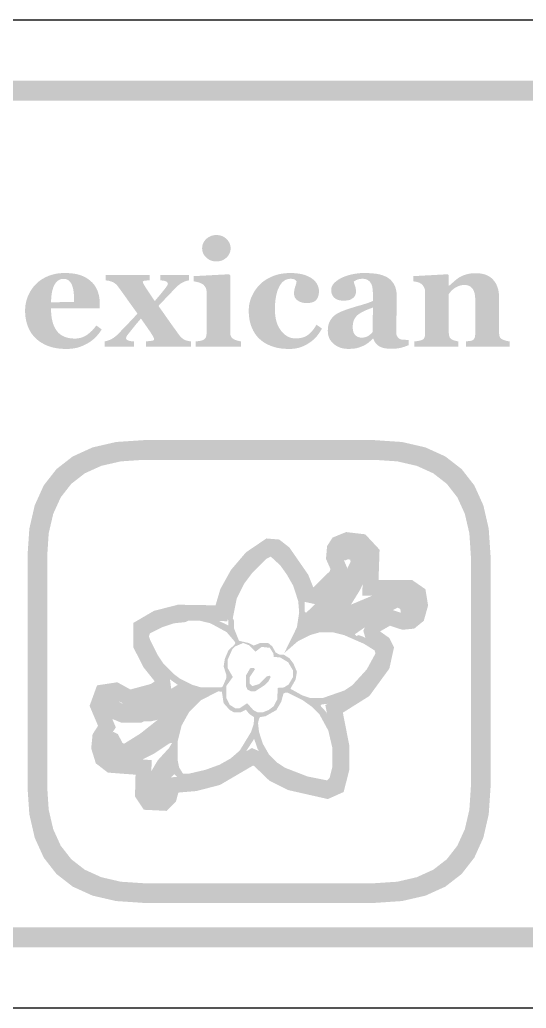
# Model space of a CAD drawing. Header units: millimetres. Extents: x 6 to 294, y 109 to 451.
# Drawn here: x 158.74 to 169.02, y 268.86 to 288.94 of the extents above; entities that cross this region are included whole.
import ezdxf

# ---------------------------------------------------------------- set-up
doc = ezdxf.new("R2010")
doc.units = ezdxf.units.MM
doc.layers.add('CUT', color=1, linetype='Continuous')
doc.layers.add('RASTER', color=7, linetype='Continuous')

msp = doc.modelspace()

# ---------------------------------------------------------------- hatches: boundary and pattern name
at = {"layer": 'RASTER'}
h = msp.add_hatch(color=7, dxfattribs=at)
h.paths.add_polyline_path([(143.2, 285.501), (143.234, 286.016), (143.337, 286.463), (143.509, 286.841), (143.75, 287.151), (144.059, 287.391), (144.438, 287.563), (144.884, 287.666), (145.4, 287.701), (202.6, 287.701), (203.116, 287.666), (203.563, 287.563), (203.941, 287.391), (204.25, 287.151), (204.491, 286.841), (204.663, 286.463), (204.766, 286.016), (204.8, 285.501), (204.8, 272.301), (204.766, 271.785), (204.663, 271.338), (204.491, 270.96), (204.25, 270.651), (203.941, 270.41), (203.563, 270.238), (203.116, 270.135), (202.6, 270.101), (145.4, 270.101), (144.884, 270.135), (144.438, 270.238), (144.059, 270.41), (143.75, 270.651), (143.509, 270.96), (143.337, 271.338), (143.234, 271.785), (143.2, 272.301)])
h.paths.add_polyline_path([(143.6, 285.501), (143.6, 272.301), (143.628, 271.879), (143.712, 271.513), (143.853, 271.204), (144.05, 270.951), (144.303, 270.754), (144.613, 270.613), (144.978, 270.529), (145.4, 270.501), (202.6, 270.501), (203.022, 270.529), (203.388, 270.613), (203.697, 270.754), (203.95, 270.951), (204.147, 271.204), (204.288, 271.513), (204.372, 271.879), (204.4, 272.301), (204.4, 285.501), (204.372, 285.923), (204.288, 286.288), (204.147, 286.598), (203.95, 286.851), (203.697, 287.048), (203.388, 287.188), (203.022, 287.273), (202.6, 287.301), (145.4, 287.301), (144.978, 287.273), (144.613, 287.188), (144.303, 287.048), (144.05, 286.851), (143.853, 286.598), (143.712, 286.288), (143.628, 285.923), (143.6, 285.501)], flags=0)
h = msp.add_hatch(color=7, dxfattribs=at)
h.paths.add_polyline_path([(163.237, 282.301), (162.311, 282.301), (162.311, 282.408), (162.321, 282.408), (162.33, 282.409), (162.34, 282.41), (162.349, 282.411), (162.358, 282.412), (162.368, 282.413), (162.377, 282.414), (162.386, 282.415), (162.395, 282.416), (162.404, 282.418), (162.412, 282.419), (162.42, 282.421), (162.428, 282.423), (162.435, 282.425), (162.442, 282.427), (162.449, 282.43), (162.46, 282.434), (162.471, 282.439), (162.48, 282.445), (162.489, 282.451), (162.497, 282.458), (162.504, 282.465), (162.51, 282.472), (162.515, 282.48), (162.519, 282.489), (162.523, 282.498), (162.526, 282.508), (162.529, 282.519), (162.531, 282.53), (162.533, 282.542), (162.534, 282.554), (162.534, 282.567), (162.534, 283.42), (162.534, 283.433), (162.532, 283.445), (162.531, 283.457), (162.528, 283.468), (162.525, 283.479), (162.521, 283.49), (162.516, 283.5), (162.51, 283.51), (162.504, 283.519), (162.498, 283.528), (162.491, 283.537), (162.484, 283.545), (162.477, 283.553), (162.469, 283.56), (162.461, 283.566), (162.452, 283.572), (162.445, 283.577), (162.437, 283.581), (162.428, 283.585), (162.419, 283.589), (162.408, 283.594), (162.397, 283.598), (162.385, 283.602), (162.372, 283.606), (162.359, 283.61), (162.346, 283.613), (162.333, 283.616), (162.321, 283.619), (162.309, 283.622), (162.297, 283.624), (162.286, 283.625), (162.275, 283.626), (162.275, 283.733), (162.992, 283.771), (163.014, 283.75), (163.014, 282.586), (163.015, 282.574), (163.016, 282.562), (163.017, 282.55), (163.02, 282.539), (163.023, 282.528), (163.027, 282.518), (163.031, 282.508), (163.036, 282.499), (163.042, 282.491), (163.049, 282.482), (163.056, 282.475), (163.063, 282.468), (163.071, 282.462), (163.08, 282.456), (163.089, 282.45), (163.099, 282.446), (163.107, 282.443), (163.114, 282.439), (163.122, 282.436), (163.13, 282.433), (163.138, 282.43), (163.147, 282.428), (163.155, 282.425), (163.164, 282.422), (163.173, 282.42), (163.182, 282.418), (163.191, 282.416), (163.2, 282.414), (163.209, 282.412), (163.218, 282.41), (163.228, 282.409), (163.237, 282.408)])
h.paths.add_polyline_path([(163.023, 284.299), (163.022, 284.272), (163.018, 284.245), (163.011, 284.22), (163.002, 284.196), (162.99, 284.173), (162.975, 284.15), (162.958, 284.129), (162.938, 284.109), (162.916, 284.091), (162.893, 284.075), (162.869, 284.061), (162.844, 284.05), (162.818, 284.042), (162.791, 284.036), (162.763, 284.032), (162.735, 284.031), (162.705, 284.032), (162.677, 284.036), (162.65, 284.042), (162.624, 284.05), (162.599, 284.061), (162.575, 284.075), (162.552, 284.091), (162.53, 284.109), (162.51, 284.129), (162.493, 284.15), (162.478, 284.173), (162.466, 284.196), (162.457, 284.22), (162.45, 284.245), (162.446, 284.272), (162.445, 284.299), (162.446, 284.326), (162.45, 284.352), (162.457, 284.378), (162.466, 284.402), (162.478, 284.425), (162.493, 284.448), (162.51, 284.469), (162.53, 284.489), (162.552, 284.508), (162.575, 284.524), (162.599, 284.537), (162.624, 284.549), (162.65, 284.557), (162.677, 284.563), (162.705, 284.567), (162.735, 284.568), (162.764, 284.567), (162.792, 284.563), (162.819, 284.557), (162.845, 284.549), (162.87, 284.537), (162.894, 284.524), (162.916, 284.508), (162.938, 284.489), (162.958, 284.469), (162.975, 284.448), (162.99, 284.425), (163.002, 284.402), (163.011, 284.378), (163.018, 284.352), (163.022, 284.326), (163.023, 284.299)])
h = msp.add_hatch(color=7, dxfattribs=at)
h.paths.add_polyline_path([(160.407, 282.651), (160.394, 282.63), (160.38, 282.61), (160.366, 282.59), (160.35, 282.57), (160.335, 282.55), (160.318, 282.531), (160.301, 282.512), (160.283, 282.493), (160.265, 282.475), (160.246, 282.458), (160.226, 282.441), (160.206, 282.425), (160.185, 282.409), (160.163, 282.394), (160.141, 282.38), (160.118, 282.367), (160.094, 282.353), (160.069, 282.341), (160.044, 282.329), (160.02, 282.318), (159.995, 282.308), (159.97, 282.298), (159.945, 282.29), (159.92, 282.282), (159.894, 282.276), (159.868, 282.27), (159.84, 282.265), (159.812, 282.261), (159.783, 282.258), (159.753, 282.256), (159.721, 282.254), (159.689, 282.254), (159.636, 282.255), (159.585, 282.258), (159.535, 282.263), (159.487, 282.269), (159.441, 282.278), (159.397, 282.289), (159.355, 282.301), (159.315, 282.315), (159.276, 282.331), (159.24, 282.349), (159.205, 282.368), (159.171, 282.388), (159.14, 282.409), (159.11, 282.432), (159.081, 282.456), (159.055, 282.481), (159.03, 282.508), (159.007, 282.535), (158.985, 282.564), (158.965, 282.594), (158.947, 282.626), (158.93, 282.658), (158.915, 282.692), (158.902, 282.726), (158.89, 282.762), (158.88, 282.799), (158.871, 282.836), (158.864, 282.874), (158.858, 282.912), (158.854, 282.952), (158.852, 282.992), (158.851, 283.033), (158.852, 283.07), (158.855, 283.107), (158.859, 283.144), (158.865, 283.18), (158.873, 283.215), (158.882, 283.25), (158.893, 283.285), (158.906, 283.32), (158.921, 283.353), (158.937, 283.386), (158.954, 283.418), (158.973, 283.449), (158.993, 283.479), (159.015, 283.508), (159.038, 283.536), (159.062, 283.563), (159.088, 283.589), (159.115, 283.613), (159.144, 283.636), (159.175, 283.658), (159.207, 283.678), (159.241, 283.697), (159.276, 283.715), (159.313, 283.732), (159.352, 283.747), (159.392, 283.76), (159.432, 283.771), (159.474, 283.78), (159.517, 283.787), (159.561, 283.792), (159.606, 283.795), (159.653, 283.796), (159.703, 283.796), (159.751, 283.793), (159.796, 283.789), (159.839, 283.784), (159.88, 283.777), (159.919, 283.768), (159.955, 283.758), (159.99, 283.747), (160.022, 283.734), (160.053, 283.719), (160.082, 283.704), (160.11, 283.687), (160.137, 283.669), (160.162, 283.65), (160.185, 283.63), (160.208, 283.609), (160.228, 283.588), (160.247, 283.565), (160.264, 283.542), (160.28, 283.518), (160.294, 283.493), (160.307, 283.467), (160.319, 283.44), (160.329, 283.412), (160.338, 283.383), (160.346, 283.354), (160.353, 283.325), (160.358, 283.296), (160.362, 283.266), (160.365, 283.235), (160.367, 283.205), (160.367, 283.174), (160.367, 283.079), (159.377, 283.079), (159.379, 283.006), (159.384, 282.937), (159.393, 282.874), (159.406, 282.814), (159.422, 282.759), (159.442, 282.709), (159.466, 282.663), (159.493, 282.622), (159.524, 282.585), (159.559, 282.553), (159.599, 282.526), (159.643, 282.504), (159.691, 282.487), (159.743, 282.475), (159.8, 282.467), (159.861, 282.465), (159.895, 282.466), (159.928, 282.47), (159.96, 282.475), (159.991, 282.484), (160.022, 282.494), (160.051, 282.507), (160.08, 282.523), (160.108, 282.54), (160.135, 282.56), (160.161, 282.581), (160.186, 282.603), (160.21, 282.626), (160.233, 282.65), (160.255, 282.676), (160.276, 282.703), (160.296, 282.731)])
h.paths.add_polyline_path([(159.847, 283.208), (159.847, 283.23), (159.847, 283.252), (159.846, 283.274), (159.845, 283.297), (159.844, 283.319), (159.842, 283.342), (159.841, 283.365), (159.839, 283.388), (159.836, 283.41), (159.833, 283.432), (159.83, 283.452), (159.827, 283.472), (159.822, 283.49), (159.818, 283.507), (159.813, 283.523), (159.808, 283.539), (159.801, 283.555), (159.794, 283.571), (159.787, 283.585), (159.778, 283.599), (159.77, 283.611), (159.76, 283.623), (159.75, 283.633), (159.74, 283.643), (159.729, 283.651), (159.717, 283.658), (159.704, 283.664), (159.691, 283.669), (159.677, 283.673), (159.662, 283.676), (159.647, 283.677), (159.631, 283.678), (159.603, 283.676), (159.577, 283.671), (159.552, 283.662), (159.529, 283.649), (159.507, 283.633), (159.487, 283.613), (159.468, 283.59), (159.45, 283.563), (159.435, 283.533), (159.421, 283.498), (159.409, 283.459), (159.398, 283.416), (159.39, 283.369), (159.384, 283.317), (159.38, 283.261), (159.377, 283.202)], flags=0)
for points in [[(162.218, 282.301), (161.302, 282.301), (161.302, 282.408), (161.32, 282.409), (161.336, 282.41), (161.353, 282.412), (161.368, 282.413), (161.383, 282.415), (161.396, 282.416), (161.41, 282.418), (161.422, 282.42), (161.433, 282.422), (161.443, 282.425), (161.452, 282.429), (161.458, 282.432), (161.464, 282.437), (161.467, 282.442), (161.47, 282.447), (161.47, 282.453), (161.47, 282.456), (161.47, 282.46), (161.469, 282.464), (161.467, 282.468), (161.466, 282.473), (161.463, 282.478), (161.461, 282.484), (161.458, 282.49), (161.455, 282.496), (161.451, 282.503), (161.448, 282.509), (161.444, 282.516), (161.44, 282.523), (161.436, 282.53), (161.431, 282.538), (161.427, 282.545), (161.419, 282.558), (161.41, 282.571), (161.4, 282.587), (161.389, 282.604), (161.376, 282.623), (161.362, 282.643), (161.347, 282.665), (161.331, 282.689), (161.314, 282.713), (161.297, 282.737), (161.281, 282.761), (161.264, 282.783), (161.249, 282.806), (161.233, 282.828), (161.218, 282.85), (161.202, 282.871), (161.182, 282.847), (161.162, 282.823), (161.143, 282.801), (161.124, 282.779), (161.107, 282.759), (161.091, 282.739), (161.075, 282.72), (161.06, 282.702), (161.046, 282.684), (161.031, 282.666), (161.017, 282.648), (161.002, 282.629), (160.987, 282.61), (160.971, 282.591), (160.956, 282.571), (160.94, 282.551), (160.935, 282.545), (160.93, 282.538), (160.926, 282.532), (160.922, 282.526), (160.918, 282.52), (160.915, 282.514), (160.912, 282.509), (160.909, 282.503), (160.907, 282.498), (160.906, 282.493), (160.904, 282.489), (160.903, 282.485), (160.902, 282.482), (160.901, 282.48), (160.901, 282.478), (160.901, 282.477), (160.901, 282.468), (160.904, 282.461), (160.907, 282.454), (160.913, 282.447), (160.919, 282.441), (160.927, 282.435), (160.937, 282.43), (160.948, 282.425), (160.96, 282.421), (160.973, 282.418), (160.987, 282.415), (161, 282.412), (161.015, 282.41), (161.03, 282.409), (161.046, 282.408), (161.062, 282.408), (161.062, 282.301), (160.467, 282.301), (160.467, 282.408), (160.496, 282.414), (160.523, 282.422), (160.549, 282.431), (160.574, 282.44), (160.597, 282.45), (160.618, 282.462), (160.638, 282.474), (160.657, 282.487), (160.674, 282.5), (160.689, 282.512), (160.704, 282.524), (160.716, 282.535), (160.728, 282.545), (160.737, 282.554), (160.746, 282.563), (160.753, 282.57), (160.779, 282.598), (160.804, 282.625), (160.828, 282.651), (160.851, 282.675), (160.873, 282.698), (160.895, 282.72), (160.915, 282.741), (160.934, 282.76), (160.953, 282.78), (160.974, 282.802), (160.996, 282.825), (161.02, 282.851), (161.046, 282.878), (161.073, 282.907), (161.102, 282.939), (161.132, 282.972), (161.111, 283.001), (161.088, 283.033), (161.065, 283.066), (161.04, 283.1), (161.014, 283.136), (160.987, 283.174), (160.959, 283.213), (160.93, 283.254), (160.901, 283.295), (160.873, 283.334), (160.847, 283.371), (160.821, 283.406), (160.797, 283.44), (160.774, 283.471), (160.753, 283.501), (160.732, 283.528), (160.722, 283.541), (160.711, 283.553), (160.7, 283.564), (160.688, 283.575), (160.676, 283.585), (160.663, 283.594), (160.65, 283.602), (160.635, 283.61), (160.621, 283.616), (160.605, 283.623), (160.588, 283.628), (160.57, 283.633), (160.551, 283.638), (160.531, 283.641), (160.51, 283.644), (160.488, 283.647), (160.488, 283.754), (161.383, 283.754), (161.383, 283.647), (161.371, 283.647), (161.358, 283.647), (161.347, 283.646), (161.335, 283.646), (161.323, 283.645), (161.311, 283.644), (161.299, 283.642), (161.287, 283.641), (161.276, 283.64), (161.267, 283.638), (161.259, 283.635), (161.252, 283.633), (161.247, 283.63), (161.243, 283.627), (161.241, 283.624), (161.24, 283.621), (161.241, 283.618), (161.241, 283.614), (161.242, 283.611), (161.242, 283.607), (161.243, 283.604), (161.245, 283.6), (161.246, 283.596), (161.248, 283.591), (161.25, 283.587), (161.252, 283.582), (161.254, 283.578), (161.256, 283.573), (161.259, 283.569), (161.261, 283.564), (161.264, 283.559), (161.267, 283.555), (161.274, 283.542), (161.283, 283.529), (161.292, 283.513), (161.303, 283.497), (161.314, 283.479), (161.327, 283.46), (161.34, 283.439), (161.355, 283.417), (161.37, 283.394), (161.385, 283.371), (161.401, 283.348), (161.417, 283.324), (161.433, 283.3), (161.45, 283.276), (161.467, 283.251), (161.484, 283.227), (161.5, 283.246), (161.515, 283.265), (161.53, 283.283), (161.544, 283.3), (161.558, 283.316), (161.571, 283.331), (161.583, 283.345), (161.594, 283.358), (161.606, 283.372), (161.618, 283.387), (161.631, 283.403), (161.645, 283.42), (161.66, 283.439), (161.676, 283.459), (161.692, 283.481), (161.709, 283.503), (161.716, 283.512), (161.721, 283.52), (161.726, 283.527), (161.731, 283.534), (161.734, 283.541), (161.738, 283.546), (161.74, 283.551), (161.742, 283.556), (161.744, 283.56), (161.745, 283.564), (161.746, 283.567), (161.747, 283.57), (161.748, 283.573), (161.748, 283.575), (161.749, 283.577), (161.749, 283.578), (161.748, 283.584), (161.747, 283.59), (161.744, 283.596), (161.741, 283.602), (161.736, 283.607), (161.731, 283.613), (161.725, 283.618), (161.717, 283.623), (161.708, 283.628), (161.698, 283.632), (161.685, 283.635), (161.671, 283.639), (161.654, 283.642), (161.636, 283.644), (161.616, 283.646), (161.594, 283.647), (161.594, 283.754), (162.177, 283.754), (162.177, 283.647), (162.159, 283.644), (162.141, 283.64), (162.123, 283.635), (162.106, 283.629), (162.089, 283.623), (162.071, 283.615), (162.054, 283.607), (162.037, 283.599), (162.02, 283.589), (162.003, 283.578), (161.986, 283.565), (161.969, 283.552), (161.951, 283.537), (161.933, 283.521), (161.915, 283.503), (161.897, 283.484), (161.869, 283.456), (161.843, 283.429), (161.82, 283.404), (161.798, 283.382), (161.778, 283.361), (161.76, 283.342), (161.744, 283.326), (161.73, 283.311), (161.716, 283.296), (161.7, 283.279), (161.682, 283.259), (161.661, 283.238), (161.639, 283.214), (161.614, 283.188), (161.587, 283.159), (161.558, 283.128), (161.576, 283.103), (161.596, 283.075), (161.617, 283.045), (161.641, 283.012), (161.666, 282.976), (161.693, 282.937), (161.722, 282.896), (161.753, 282.852), (161.784, 282.807), (161.815, 282.764), (161.844, 282.723), (161.872, 282.684), (161.899, 282.647), (161.925, 282.611), (161.949, 282.577), (161.973, 282.545), (161.983, 282.532), (161.993, 282.519), (162.004, 282.507), (162.015, 282.495), (162.026, 282.484), (162.038, 282.473), (162.049, 282.464), (162.062, 282.455), (162.075, 282.446), (162.09, 282.438), (162.106, 282.432), (162.125, 282.425), (162.145, 282.42), (162.168, 282.415), (162.192, 282.411), (162.218, 282.408)], [(164.208, 282.254), (164.158, 282.255), (164.109, 282.258), (164.062, 282.262), (164.017, 282.269), (163.972, 282.277), (163.93, 282.287), (163.888, 282.299), (163.849, 282.313), (163.81, 282.329), (163.774, 282.346), (163.739, 282.364), (163.706, 282.383), (163.675, 282.404), (163.646, 282.427), (163.618, 282.45), (163.592, 282.475), (163.567, 282.502), (163.544, 282.529), (163.523, 282.558), (163.503, 282.589), (163.485, 282.62), (163.469, 282.653), (163.454, 282.686), (163.441, 282.721), (163.429, 282.757), (163.419, 282.794), (163.41, 282.831), (163.403, 282.87), (163.398, 282.909), (163.394, 282.948), (163.392, 282.989), (163.391, 283.03), (163.392, 283.068), (163.395, 283.106), (163.399, 283.142), (163.406, 283.179), (163.415, 283.215), (163.425, 283.251), (163.437, 283.286), (163.452, 283.32), (163.468, 283.354), (163.485, 283.387), (163.503, 283.419), (163.523, 283.45), (163.545, 283.479), (163.567, 283.508), (163.591, 283.535), (163.616, 283.562), (163.644, 283.588), (163.673, 283.613), (163.704, 283.636), (163.736, 283.658), (163.77, 283.679), (163.806, 283.698), (163.843, 283.716), (163.882, 283.733), (163.923, 283.748), (163.964, 283.761), (164.006, 283.772), (164.049, 283.78), (164.094, 283.787), (164.139, 283.792), (164.186, 283.795), (164.233, 283.796), (164.299, 283.795), (164.361, 283.79), (164.419, 283.782), (164.474, 283.771), (164.526, 283.757), (164.574, 283.739), (164.618, 283.718), (164.659, 283.695), (164.696, 283.668), (164.728, 283.639), (164.755, 283.608), (164.777, 283.575), (164.794, 283.54), (164.806, 283.502), (164.814, 283.462), (164.816, 283.42), (164.815, 283.394), (164.813, 283.37), (164.808, 283.347), (164.802, 283.325), (164.794, 283.304), (164.785, 283.285), (164.774, 283.267), (164.76, 283.25), (164.745, 283.235), (164.728, 283.222), (164.707, 283.211), (164.685, 283.202), (164.659, 283.195), (164.632, 283.19), (164.601, 283.187), (164.569, 283.186), (164.542, 283.186), (164.516, 283.189), (164.491, 283.193), (164.468, 283.199), (164.445, 283.206), (164.424, 283.215), (164.404, 283.226), (164.385, 283.238), (164.367, 283.252), (164.352, 283.267), (164.34, 283.282), (164.329, 283.299), (164.321, 283.317), (164.315, 283.336), (164.312, 283.355), (164.311, 283.376), (164.311, 283.394), (164.312, 283.412), (164.314, 283.43), (164.317, 283.447), (164.32, 283.465), (164.324, 283.483), (164.329, 283.5), (164.334, 283.518), (164.34, 283.535), (164.345, 283.551), (164.349, 283.566), (164.353, 283.58), (164.356, 283.593), (164.359, 283.605), (164.361, 283.615), (164.362, 283.625), (164.358, 283.631), (164.353, 283.637), (164.349, 283.643), (164.344, 283.648), (164.338, 283.653), (164.333, 283.658), (164.327, 283.662), (164.321, 283.665), (164.314, 283.669), (164.307, 283.671), (164.298, 283.674), (164.289, 283.676), (164.279, 283.677), (164.268, 283.678), (164.256, 283.679), (164.243, 283.679), (164.227, 283.679), (164.211, 283.677), (164.196, 283.675), (164.18, 283.672), (164.166, 283.667), (164.151, 283.662), (164.137, 283.656), (164.123, 283.648), (164.11, 283.64), (164.097, 283.63), (164.084, 283.619), (164.071, 283.606), (164.058, 283.592), (164.046, 283.576), (164.034, 283.559), (164.022, 283.54), (164.011, 283.521), (164.001, 283.5), (163.991, 283.478), (163.981, 283.454), (163.973, 283.429), (163.964, 283.402), (163.957, 283.374), (163.95, 283.344), (163.943, 283.312), (163.938, 283.279), (163.933, 283.244), (163.929, 283.208), (163.926, 283.17), (163.924, 283.131), (163.923, 283.09), (163.923, 283.048), (163.925, 282.984), (163.93, 282.924), (163.94, 282.867), (163.953, 282.812), (163.97, 282.761), (163.991, 282.714), (164.016, 282.669), (164.045, 282.627), (164.076, 282.59), (164.109, 282.558), (164.143, 282.53), (164.179, 282.508), (164.216, 282.49), (164.255, 282.478), (164.295, 282.47), (164.337, 282.468), (164.377, 282.469), (164.414, 282.472), (164.45, 282.478), (164.483, 282.486), (164.514, 282.496), (164.544, 282.509), (164.571, 282.523), (164.596, 282.54), (164.619, 282.559), (164.642, 282.58), (164.665, 282.603), (164.686, 282.628), (164.707, 282.655), (164.728, 282.683), (164.747, 282.714), (164.766, 282.746), (164.876, 282.67), (164.865, 282.648), (164.852, 282.626), (164.84, 282.605), (164.826, 282.584), (164.813, 282.564), (164.798, 282.545), (164.783, 282.525), (164.768, 282.507), (164.752, 282.488), (164.735, 282.471), (164.717, 282.453), (164.699, 282.437), (164.679, 282.421), (164.659, 282.405), (164.639, 282.39), (164.617, 282.376), (164.594, 282.361), (164.571, 282.347), (164.547, 282.335), (164.524, 282.323), (164.5, 282.312), (164.477, 282.302), (164.453, 282.293), (164.429, 282.285), (164.405, 282.277), (164.38, 282.271), (164.354, 282.266), (164.327, 282.262), (164.298, 282.258), (164.269, 282.256), (164.239, 282.254), (164.208, 282.254)], [(168.686, 282.301), (167.804, 282.301), (167.804, 282.408), (167.812, 282.408), (167.819, 282.409), (167.827, 282.41), (167.835, 282.411), (167.844, 282.412), (167.853, 282.413), (167.862, 282.414), (167.872, 282.415), (167.881, 282.416), (167.89, 282.418), (167.899, 282.419), (167.907, 282.421), (167.914, 282.423), (167.92, 282.425), (167.926, 282.427), (167.932, 282.43), (167.939, 282.434), (167.946, 282.439), (167.952, 282.444), (167.958, 282.449), (167.963, 282.456), (167.968, 282.462), (167.972, 282.469), (167.976, 282.477), (167.979, 282.485), (167.982, 282.494), (167.984, 282.504), (167.986, 282.515), (167.987, 282.526), (167.988, 282.539), (167.989, 282.553), (167.989, 282.567), (167.989, 283.253), (167.988, 283.289), (167.986, 283.323), (167.981, 283.355), (167.975, 283.384), (167.968, 283.411), (167.958, 283.435), (167.947, 283.458), (167.934, 283.478), (167.92, 283.495), (167.903, 283.511), (167.886, 283.524), (167.866, 283.534), (167.845, 283.543), (167.822, 283.549), (167.798, 283.552), (167.772, 283.553), (167.758, 283.553), (167.743, 283.552), (167.729, 283.551), (167.716, 283.549), (167.702, 283.546), (167.689, 283.543), (167.676, 283.54), (167.663, 283.536), (167.65, 283.531), (167.638, 283.526), (167.625, 283.52), (167.613, 283.514), (167.601, 283.507), (167.589, 283.5), (167.576, 283.493), (167.564, 283.484), (167.554, 283.477), (167.544, 283.47), (167.535, 283.462), (167.526, 283.455), (167.518, 283.447), (167.51, 283.44), (167.503, 283.432), (167.496, 283.424), (167.49, 283.417), (167.484, 283.409), (167.478, 283.402), (167.472, 283.395), (167.467, 283.389), (167.462, 283.382), (167.457, 283.376), (167.453, 283.37), (167.453, 282.584), (167.453, 282.571), (167.454, 282.559), (167.455, 282.547), (167.457, 282.536), (167.459, 282.526), (167.461, 282.516), (167.464, 282.507), (167.468, 282.498), (167.471, 282.489), (167.476, 282.482), (167.481, 282.474), (167.487, 282.468), (167.493, 282.461), (167.5, 282.456), (167.508, 282.45), (167.516, 282.446), (167.522, 282.443), (167.528, 282.439), (167.535, 282.436), (167.542, 282.433), (167.55, 282.43), (167.558, 282.428), (167.566, 282.425), (167.574, 282.422), (167.583, 282.42), (167.592, 282.418), (167.601, 282.416), (167.609, 282.414), (167.618, 282.412), (167.626, 282.41), (167.635, 282.409), (167.643, 282.408), (167.643, 282.301), (166.753, 282.301), (166.753, 282.408), (166.762, 282.408), (166.771, 282.409), (166.78, 282.41), (166.789, 282.411), (166.799, 282.412), (166.808, 282.413), (166.817, 282.415), (166.827, 282.416), (166.836, 282.417), (166.845, 282.419), (166.853, 282.42), (166.861, 282.422), (166.869, 282.424), (166.877, 282.426), (166.884, 282.428), (166.89, 282.43), (166.902, 282.434), (166.912, 282.439), (166.921, 282.444), (166.93, 282.45), (166.938, 282.457), (166.944, 282.464), (166.95, 282.471), (166.955, 282.48), (166.959, 282.488), (166.963, 282.498), (166.966, 282.508), (166.968, 282.518), (166.97, 282.53), (166.971, 282.542), (166.972, 282.554), (166.972, 282.567), (166.972, 283.42), (166.972, 283.431), (166.971, 283.443), (166.969, 283.454), (166.967, 283.465), (166.963, 283.476), (166.959, 283.487), (166.954, 283.498), (166.949, 283.509), (166.943, 283.52), (166.936, 283.53), (166.929, 283.54), (166.922, 283.549), (166.914, 283.558), (166.906, 283.566), (166.897, 283.574), (166.887, 283.581), (166.881, 283.585), (166.873, 283.589), (166.866, 283.593), (166.858, 283.597), (166.849, 283.601), (166.84, 283.604), (166.831, 283.607), (166.821, 283.61), (166.811, 283.613), (166.8, 283.616), (166.789, 283.618), (166.779, 283.62), (166.767, 283.622), (166.756, 283.624), (166.744, 283.625), (166.732, 283.626), (166.732, 283.733), (167.431, 283.771), (167.453, 283.75), (167.453, 283.537), (167.459, 283.537), (167.469, 283.547), (167.48, 283.556), (167.492, 283.567), (167.504, 283.577), (167.517, 283.589), (167.53, 283.6), (167.544, 283.612), (167.558, 283.625), (167.573, 283.638), (167.587, 283.649), (167.601, 283.661), (167.615, 283.672), (167.628, 283.682), (167.641, 283.691), (167.654, 283.7), (167.667, 283.709), (167.681, 283.717), (167.696, 283.725), (167.712, 283.733), (167.729, 283.741), (167.748, 283.748), (167.767, 283.755), (167.787, 283.762), (167.809, 283.769), (167.831, 283.774), (167.854, 283.779), (167.876, 283.784), (167.9, 283.787), (167.923, 283.79), (167.947, 283.792), (167.972, 283.793), (167.996, 283.793), (168.054, 283.791), (168.108, 283.785), (168.159, 283.774), (168.205, 283.76), (168.248, 283.741), (168.287, 283.717), (168.323, 283.69), (168.354, 283.658), (168.382, 283.623), (168.407, 283.585), (168.427, 283.544), (168.444, 283.5), (168.457, 283.454), (168.466, 283.405), (168.472, 283.353), (168.474, 283.298), (168.474, 282.581), (168.474, 282.567), (168.475, 282.555), (168.476, 282.543), (168.478, 282.532), (168.48, 282.521), (168.483, 282.512), (168.486, 282.503), (168.49, 282.494), (168.494, 282.486), (168.5, 282.479), (168.506, 282.472), (168.513, 282.465), (168.521, 282.459), (168.53, 282.453), (168.539, 282.448), (168.55, 282.443), (168.556, 282.44), (168.562, 282.438), (168.569, 282.435), (168.576, 282.433), (168.584, 282.43), (168.591, 282.428), (168.599, 282.425), (168.608, 282.422), (168.617, 282.42), (168.626, 282.418), (168.635, 282.416), (168.645, 282.414), (168.655, 282.412), (168.665, 282.41), (168.675, 282.409), (168.686, 282.408)]]:
    msp.add_hatch(color=7, dxfattribs=at).paths.add_polyline_path(points)
h = msp.add_hatch(color=7, dxfattribs=at)
h.paths.add_polyline_path([(166.64, 282.332), (166.623, 282.325), (166.606, 282.318), (166.588, 282.311), (166.57, 282.305), (166.55, 282.298), (166.53, 282.292), (166.509, 282.286), (166.488, 282.28), (166.465, 282.275), (166.443, 282.27), (166.42, 282.266), (166.397, 282.263), (166.374, 282.26), (166.35, 282.258), (166.326, 282.257), (166.302, 282.257), (166.258, 282.258), (166.217, 282.26), (166.18, 282.264), (166.145, 282.27), (166.113, 282.278), (166.085, 282.287), (166.059, 282.298), (166.036, 282.31), (166.016, 282.324), (165.997, 282.34), (165.98, 282.357), (165.965, 282.375), (165.951, 282.395), (165.939, 282.416), (165.929, 282.439), (165.921, 282.463), (165.912, 282.463), (165.899, 282.451), (165.887, 282.439), (165.875, 282.428), (165.863, 282.417), (165.851, 282.407), (165.839, 282.397), (165.828, 282.387), (165.816, 282.378), (165.804, 282.37), (165.792, 282.361), (165.78, 282.354), (165.768, 282.346), (165.756, 282.338), (165.743, 282.331), (165.73, 282.325), (165.717, 282.318), (165.7, 282.311), (165.683, 282.303), (165.666, 282.297), (165.649, 282.29), (165.633, 282.285), (165.617, 282.28), (165.6, 282.275), (165.584, 282.271), (165.568, 282.267), (165.549, 282.264), (165.53, 282.261), (165.508, 282.259), (165.485, 282.258), (165.46, 282.256), (165.434, 282.256), (165.406, 282.255), (165.365, 282.257), (165.325, 282.262), (165.286, 282.269), (165.249, 282.28), (165.214, 282.295), (165.18, 282.312), (165.147, 282.332), (165.116, 282.356), (165.088, 282.382), (165.064, 282.41), (165.043, 282.44), (165.026, 282.472), (165.013, 282.507), (165.004, 282.543), (164.998, 282.581), (164.996, 282.622), (164.997, 282.645), (164.998, 282.667), (165, 282.689), (165.003, 282.71), (165.007, 282.729), (165.011, 282.748), (165.017, 282.766), (165.023, 282.783), (165.03, 282.8), (165.037, 282.816), (165.046, 282.831), (165.055, 282.846), (165.064, 282.861), (165.075, 282.875), (165.086, 282.888), (165.097, 282.901), (165.109, 282.913), (165.12, 282.924), (165.132, 282.934), (165.145, 282.944), (165.158, 282.954), (165.171, 282.963), (165.185, 282.971), (165.199, 282.979), (165.214, 282.987), (165.229, 282.994), (165.244, 283.001), (165.26, 283.009), (165.276, 283.016), (165.292, 283.023), (165.309, 283.029), (165.326, 283.036), (165.36, 283.048), (165.395, 283.061), (165.432, 283.073), (165.471, 283.085), (165.511, 283.098), (165.553, 283.111), (165.597, 283.124), (165.642, 283.136), (165.687, 283.149), (165.728, 283.162), (165.767, 283.174), (165.802, 283.186), (165.834, 283.197), (165.863, 283.208), (165.889, 283.219), (165.912, 283.23), (165.912, 283.37), (165.912, 283.38), (165.911, 283.39), (165.911, 283.401), (165.91, 283.413), (165.91, 283.425), (165.909, 283.438), (165.907, 283.452), (165.906, 283.467), (165.904, 283.482), (165.902, 283.496), (165.9, 283.509), (165.897, 283.522), (165.894, 283.534), (165.89, 283.546), (165.886, 283.557), (165.881, 283.568), (165.876, 283.579), (165.869, 283.59), (165.862, 283.601), (165.855, 283.611), (165.846, 283.621), (165.837, 283.63), (165.827, 283.639), (165.817, 283.647), (165.805, 283.655), (165.793, 283.661), (165.78, 283.667), (165.766, 283.671), (165.751, 283.675), (165.735, 283.677), (165.718, 283.679), (165.701, 283.679), (165.685, 283.679), (165.67, 283.678), (165.656, 283.677), (165.642, 283.675), (165.629, 283.672), (165.616, 283.669), (165.604, 283.665), (165.593, 283.661), (165.583, 283.656), (165.573, 283.652), (165.563, 283.647), (165.554, 283.642), (165.546, 283.638), (165.538, 283.633), (165.531, 283.628), (165.524, 283.624), (165.525, 283.616), (165.527, 283.607), (165.529, 283.597), (165.532, 283.587), (165.535, 283.575), (165.539, 283.562), (165.544, 283.549), (165.549, 283.534), (165.553, 283.519), (165.558, 283.504), (165.561, 283.49), (165.564, 283.475), (165.566, 283.461), (165.568, 283.447), (165.569, 283.432), (165.569, 283.418), (165.569, 283.412), (165.568, 283.405), (165.567, 283.398), (165.566, 283.39), (165.564, 283.382), (165.562, 283.374), (165.559, 283.365), (165.556, 283.356), (165.552, 283.347), (165.549, 283.338), (165.544, 283.33), (165.54, 283.323), (165.535, 283.316), (165.53, 283.309), (165.524, 283.303), (165.518, 283.297), (165.509, 283.29), (165.5, 283.283), (165.491, 283.277), (165.482, 283.271), (165.473, 283.265), (165.463, 283.26), (165.453, 283.256), (165.442, 283.251), (165.431, 283.248), (165.419, 283.244), (165.405, 283.242), (165.389, 283.239), (165.373, 283.238), (165.355, 283.236), (165.335, 283.236), (165.314, 283.235), (165.284, 283.236), (165.256, 283.239), (165.23, 283.244), (165.206, 283.25), (165.184, 283.259), (165.163, 283.269), (165.145, 283.281), (165.128, 283.295), (165.113, 283.31), (165.101, 283.327), (165.09, 283.344), (165.081, 283.363), (165.074, 283.383), (165.069, 283.404), (165.066, 283.426), (165.065, 283.449), (165.066, 283.469), (165.069, 283.489), (165.074, 283.508), (165.081, 283.527), (165.091, 283.545), (165.102, 283.563), (165.115, 283.58), (165.13, 283.596), (165.147, 283.612), (165.165, 283.628), (165.183, 283.642), (165.203, 283.656), (165.223, 283.669), (165.244, 283.681), (165.266, 283.693), (165.289, 283.704), (165.313, 283.715), (165.337, 283.725), (165.362, 283.734), (165.389, 283.743), (165.416, 283.751), (165.443, 283.759), (165.472, 283.766), (165.502, 283.772), (165.531, 283.778), (165.561, 283.783), (165.589, 283.787), (165.617, 283.79), (165.645, 283.793), (165.672, 283.795), (165.698, 283.796), (165.724, 283.796), (165.76, 283.796), (165.794, 283.795), (165.828, 283.794), (165.861, 283.792), (165.893, 283.79), (165.924, 283.787), (165.955, 283.784), (165.985, 283.78), (166.014, 283.775), (166.043, 283.769), (166.071, 283.762), (166.098, 283.754), (166.124, 283.744), (166.15, 283.734), (166.175, 283.723), (166.199, 283.71), (166.221, 283.696), (166.242, 283.681), (166.262, 283.665), (166.28, 283.647), (166.298, 283.628), (166.314, 283.607), (166.329, 283.585), (166.343, 283.561), (166.356, 283.536), (166.367, 283.509), (166.376, 283.48), (166.383, 283.449), (166.389, 283.416), (166.393, 283.382), (166.396, 283.345), (166.397, 283.307), (166.397, 283.265), (166.396, 283.221), (166.396, 283.174), (166.395, 283.126), (166.394, 283.076), (166.393, 283.024), (166.392, 282.97), (166.39, 282.915), (166.389, 282.86), (166.387, 282.811), (166.386, 282.766), (166.385, 282.726), (166.384, 282.691), (166.384, 282.661), (166.384, 282.636), (166.384, 282.616), (166.384, 282.6), (166.385, 282.585), (166.386, 282.57), (166.388, 282.557), (166.391, 282.544), (166.395, 282.533), (166.399, 282.522), (166.403, 282.512), (166.409, 282.503), (166.415, 282.494), (166.421, 282.486), (166.428, 282.478), (166.436, 282.472), (166.445, 282.465), (166.454, 282.46), (166.464, 282.455), (166.471, 282.452), (166.478, 282.449), (166.487, 282.447), (166.496, 282.445), (166.506, 282.444), (166.518, 282.442), (166.53, 282.441), (166.542, 282.441), (166.556, 282.44), (166.569, 282.44), (166.581, 282.439), (166.594, 282.439), (166.606, 282.439), (166.617, 282.439), (166.629, 282.439), (166.64, 282.438)])
h.paths.add_polyline_path([(165.912, 283.095), (165.891, 283.088), (165.871, 283.08), (165.851, 283.073), (165.83, 283.065), (165.81, 283.057), (165.79, 283.048), (165.769, 283.04), (165.749, 283.031), (165.73, 283.022), (165.711, 283.013), (165.693, 283.004), (165.676, 282.994), (165.66, 282.985), (165.645, 282.975), (165.631, 282.965), (165.617, 282.956), (165.604, 282.945), (165.592, 282.934), (165.58, 282.922), (165.569, 282.909), (165.559, 282.895), (165.549, 282.881), (165.541, 282.866), (165.532, 282.851), (165.525, 282.835), (165.519, 282.818), (165.514, 282.8), (165.509, 282.781), (165.506, 282.762), (165.504, 282.742), (165.502, 282.722), (165.502, 282.701), (165.503, 282.673), (165.505, 282.648), (165.509, 282.624), (165.515, 282.602), (165.522, 282.582), (165.531, 282.565), (165.542, 282.549), (165.554, 282.535), (165.567, 282.523), (165.581, 282.513), (165.596, 282.504), (165.612, 282.497), (165.628, 282.491), (165.645, 282.487), (165.663, 282.485), (165.682, 282.484), (165.702, 282.484), (165.72, 282.486), (165.738, 282.489), (165.755, 282.492), (165.771, 282.497), (165.787, 282.502), (165.801, 282.509), (165.814, 282.517), (165.827, 282.525), (165.84, 282.534), (165.852, 282.544), (165.863, 282.554), (165.875, 282.564), (165.885, 282.575), (165.896, 282.586), (165.906, 282.598)], flags=0)
h = msp.add_hatch(color=7, dxfattribs=at)
h.paths.add_polyline_path([(158.9, 278.051), (158.937, 278.602), (159.047, 279.079), (159.23, 279.483), (159.488, 279.813), (159.818, 280.07), (160.222, 280.254), (160.699, 280.364), (161.25, 280.401), (165.95, 280.401), (166.501, 280.364), (166.978, 280.254), (167.382, 280.07), (167.713, 279.813), (167.97, 279.483), (168.153, 279.079), (168.263, 278.602), (168.3, 278.051), (168.3, 273.351), (168.263, 272.8), (168.153, 272.323), (167.97, 271.919), (167.713, 271.588), (167.382, 271.331), (166.978, 271.148), (166.501, 271.038), (165.95, 271.001), (161.25, 271.001), (160.699, 271.038), (160.222, 271.148), (159.818, 271.331), (159.488, 271.588), (159.23, 271.919), (159.047, 272.323), (158.937, 272.8), (158.9, 273.351)])
h.paths.add_polyline_path([(159.3, 278.051), (159.3, 273.351), (159.33, 272.894), (159.422, 272.498), (159.574, 272.163), (159.788, 271.888), (160.062, 271.675), (160.397, 271.523), (160.793, 271.431), (161.25, 271.401), (165.95, 271.401), (166.407, 271.431), (166.803, 271.523), (167.138, 271.675), (167.413, 271.888), (167.626, 272.163), (167.778, 272.498), (167.87, 272.894), (167.9, 273.351), (167.9, 278.051), (167.87, 278.508), (167.778, 278.904), (167.626, 279.239), (167.413, 279.513), (167.138, 279.727), (166.803, 279.879), (166.407, 279.97), (165.95, 280.001), (161.25, 280.001), (160.793, 279.97), (160.397, 279.879), (160.062, 279.727), (159.788, 279.513), (159.574, 279.239), (159.422, 278.904), (159.33, 278.508), (159.3, 278.051)], flags=0)
h = msp.add_hatch(color=7, dxfattribs=at)
h.paths.add_polyline_path([(165.368, 278.534), (165.757, 278.488), (166.047, 278.176), (166.026, 277.56), (166.708, 277.56), (166.978, 277.373), (167.032, 277.043), (166.945, 276.732), (166.751, 276.573), (166.511, 276.549), (166.257, 276.631), (166.061, 276.518), (166.057, 276.508), (166.054, 276.518), (166.244, 276.383), (166.34, 276.191), (166.246, 275.762), (165.839, 275.203), (165.302, 274.865), (165.433, 274.197), (165.433, 273.71), (165.319, 273.254), (164.997, 273.11), (164.19, 273.293), (163.814, 273.48), (163.506, 273.777), (163.477, 273.79), (162.807, 273.397), (162.328, 273.273), (161.962, 273.242), (161.913, 273.057), (161.726, 272.87), (161.261, 272.893), (161.082, 273.162), (161.093, 273.605), (160.53, 273.648), (160.287, 273.836), (160.193, 274.138), (160.221, 274.427), (160.332, 274.598), (160.16, 275.004), (160.312, 275.42), (160.723, 275.483), (160.988, 275.336), (161.404, 275.448), (161.475, 275.494), (161.471, 275.516), (161.252, 275.79), (161.049, 276.193), (161.049, 276.689), (161.466, 276.933), (161.953, 277.058), (162.717, 277.046), (162.815, 277.377), (163.031, 277.766), (163.337, 278.124), (163.75, 278.404), (164.011, 278.382), (164.216, 278.221), (164.599, 277.667), (164.703, 277.405), (164.699, 277.405), (165.036, 277.738), (165.05, 277.785), (164.959, 277.99), (164.982, 278.252), (165.095, 278.423)])
h.paths.add_polyline_path([(165.412, 278.207), (165.307, 278.164), (165.293, 278.143), (165.285, 278.044), (165.39, 277.807), (165.319, 277.568), (164.8, 277.055), (164.467, 277.13), (164.315, 277.516), (163.98, 277.999), (163.888, 278.071), (163.836, 278.076), (163.552, 277.883), (163.295, 277.582), (163.112, 277.253), (162.955, 276.723), (161.991, 276.738), (161.589, 276.634), (161.369, 276.506), (161.369, 276.269), (161.522, 275.964), (161.776, 275.648), (161.82, 275.335), (161.535, 275.152), (160.946, 274.993), (160.663, 275.15), (160.548, 275.132), (160.504, 275.012), (160.693, 274.567), (160.532, 274.318), (160.518, 274.171), (160.563, 274.027), (160.65, 273.96), (161.42, 273.901), (161.405, 273.255), (161.438, 273.205), (161.601, 273.196), (161.626, 273.222), (161.71, 273.542), (162.274, 273.59), (162.684, 273.695), (163.454, 274.147), (163.686, 274.048), (164, 273.745), (164.298, 273.597), (164.964, 273.445), (165.046, 273.482), (165.113, 273.749), (165.113, 274.166), (164.946, 275.018), (165.616, 275.441), (165.948, 275.896), (166.003, 276.148), (165.993, 276.169), (165.779, 276.321), (165.717, 276.528), (165.809, 276.741), (166.219, 276.979), (166.545, 276.874), (166.623, 276.882), (166.664, 276.915), (166.704, 277.061), (166.684, 277.188), (166.608, 277.24), (165.695, 277.24), (165.722, 278.055), (165.603, 278.184), (165.412, 278.207)], flags=0)
h = msp.add_hatch(color=7, dxfattribs=at)
h.paths.add_polyline_path([(165.414, 278.293), (165.566, 278.301), (165.653, 278.256), (165.76, 278.176), (165.831, 278.036), (165.831, 277.796), (165.805, 277.69), (165.653, 277.363), (165.467, 277.06), (166.017, 277.291), (166.363, 277.371), (166.576, 277.344), (166.716, 277.273), (166.77, 277.219), (166.815, 277.105), (166.754, 276.9), (166.663, 276.805), (166.629, 276.786), (166.488, 276.805), (166.469, 276.972), (166.416, 276.999), (166.063, 276.821), (165.547, 276.459), (165.573, 276.422), (165.619, 276.441), (165.698, 276.414), (165.946, 276.289), (166.079, 276.183), (166.097, 276.068), (166.044, 275.936), (165.946, 275.742), (165.813, 275.555), (165.547, 275.29), (165.3, 275.138), (165.087, 275.058), (164.874, 275.032), (164.848, 275.005), (164.962, 274.88), (165.087, 274.633), (165.193, 274.208), (165.193, 273.703), (165.095, 273.402), (165.007, 273.357), (164.795, 273.384), (164.236, 273.543), (163.989, 273.668), (163.67, 273.961), (163.572, 274.128), (163.5, 274.333), (163.261, 273.961), (162.995, 273.775), (162.695, 273.623), (162.163, 273.49), (162.004, 273.49), (161.879, 273.615), (161.756, 273.498), (161.685, 273.384), (161.711, 273.277), (161.693, 273.163), (161.552, 273.065), (161.411, 273.11), (161.313, 273.251), (161.313, 273.437), (161.366, 273.596), (161.544, 273.897), (161.772, 274.147), (161.836, 274.253), (161.783, 274.242), (161.48, 274.04), (161.233, 273.915), (160.967, 273.836), (160.728, 273.836), (160.56, 273.907), (160.454, 274.04), (160.409, 274.181), (160.454, 274.349), (160.497, 274.412), (160.568, 274.447), (160.648, 274.474), (160.736, 274.428), (160.826, 274.253), (160.861, 274.234), (161.188, 274.439), (161.544, 274.721), (161.392, 274.686), (161.259, 274.686), (161.206, 274.66), (160.808, 274.66), (160.507, 274.785), (160.409, 274.952), (160.409, 275.085), (160.454, 275.173), (160.534, 275.252), (160.621, 275.271), (160.709, 275.226), (160.773, 275.077), (160.808, 275.058), (160.94, 275.058), (161.339, 275.165), (161.818, 275.351), (161.95, 275.431), (161.81, 275.529), (161.597, 275.742), (161.464, 275.928), (161.366, 276.095), (161.259, 276.361), (161.278, 276.528), (161.411, 276.635), (161.578, 276.706), (161.818, 276.786), (162.083, 276.839), (162.456, 276.839), (162.721, 276.76), (162.979, 276.635), (162.961, 276.999), (163.04, 277.265), (163.165, 277.512), (163.272, 277.671), (163.564, 277.99), (163.838, 278.168), (163.952, 278.123), (164.058, 278.017), (164.324, 277.645), (164.502, 277.238), (164.529, 277.132), (164.529, 276.919), (164.555, 276.893), (165.175, 277.496), (165.387, 277.788), (165.459, 277.929), (165.451, 277.974), (165.406, 277.982), (165.353, 277.956), (165.239, 277.974), (165.193, 278.036), (165.193, 278.115), (165.265, 278.23)])
h.paths.add_polyline_path([(163.838, 278.036), (163.75, 277.99), (163.458, 277.698), (163.298, 277.485), (163.147, 277.185), (163.067, 276.786), (163.093, 276.733), (163.093, 276.574), (163.192, 276.326), (163.386, 276.281), (163.492, 276.228), (163.625, 276.281), (163.785, 276.281), (163.872, 276.209), (163.936, 276.087), (164.024, 276.042), (164.104, 276.042), (164.218, 275.97), (164.298, 275.864), (164.369, 275.696), (164.343, 275.537), (164.236, 275.351), (164.476, 275.218), (164.635, 275.165), (164.901, 275.165), (165.334, 275.316), (165.494, 275.423), (165.786, 275.742), (165.964, 276.068), (165.946, 276.13), (165.733, 276.263), (165.326, 276.441), (165.114, 276.494), (164.821, 276.494), (164.635, 276.441), (164.388, 276.316), (164.112, 276.076), (164.369, 276.6), (164.415, 276.9), (164.396, 277.132), (164.29, 277.451), (164.165, 277.671), (164.032, 277.857)], flags=0)
h.paths.add_polyline_path([(162.163, 276.733), (162.11, 276.706), (161.871, 276.68), (161.632, 276.6), (161.384, 276.475), (161.366, 276.414), (161.392, 276.334), (161.544, 276.034), (161.65, 275.874), (161.889, 275.635), (161.996, 275.555), (162.243, 275.431), (162.429, 275.377), (162.828, 275.377), (162.862, 275.396), (162.934, 275.563), (162.934, 275.643), (162.881, 275.803), (162.907, 275.962), (162.979, 276.13), (163.101, 276.247), (163.12, 276.281), (163.101, 276.316), (162.942, 276.502), (162.615, 276.68), (162.402, 276.733)], flags=0)
h.paths.add_polyline_path([(163.28, 276.281), (163.112, 276.209), (163.059, 276.156), (162.961, 275.936), (162.961, 275.776), (163.067, 275.59), (162.934, 275.404), (162.934, 275.165), (163.006, 275.024), (163.12, 274.952), (163.2, 274.952), (163.359, 275.058), (163.484, 274.918), (163.572, 274.872), (163.678, 274.872), (163.793, 274.918), (163.899, 274.997), (163.971, 275.138), (163.979, 275.369), (164.104, 275.377), (164.202, 275.439), (164.29, 275.59), (164.29, 275.723), (164.191, 275.89), (164.024, 275.989), (163.899, 275.997), (163.891, 276.068), (163.819, 276.183), (163.652, 276.201), (163.527, 276.103), (163.394, 276.236)], flags=0)
h.paths.add_polyline_path([(163.42, 275.768), (163.492, 275.776), (163.519, 275.75), (163.412, 275.59), (163.412, 275.457), (163.466, 275.404), (163.606, 275.449), (163.75, 275.598), (163.811, 275.617), (163.838, 275.59), (163.793, 275.502), (163.713, 275.423), (163.519, 275.298), (163.439, 275.298), (163.367, 275.332), (163.333, 275.404), (163.333, 275.617)], flags=0)
h.paths.add_polyline_path([(162.775, 275.298), (162.421, 275.12), (162.182, 274.88), (162.03, 274.607), (161.95, 274.288), (161.95, 273.889), (161.977, 273.756), (162.057, 273.623), (162.163, 273.623), (162.509, 273.703), (162.801, 273.809), (163.022, 273.934), (163.208, 274.094), (163.439, 274.474), (163.492, 274.633), (163.5, 274.774), (163.404, 274.838), (163.333, 274.926), (163.226, 274.872), (163.093, 274.872), (163.006, 274.918), (162.881, 275.058), (162.846, 275.29)], flags=0)
h.paths.add_polyline_path([(164.13, 275.271), (164.096, 275.252), (164.05, 275.085), (163.952, 274.918), (163.731, 274.793), (163.617, 274.774), (163.599, 274.739), (163.58, 274.652), (163.599, 274.474), (163.678, 274.234), (163.803, 274.014), (163.963, 273.854), (164.122, 273.748), (164.582, 273.57), (164.981, 273.49), (165.034, 273.543), (165.087, 273.756), (165.087, 274.155), (165.007, 274.5), (164.829, 274.827), (164.67, 274.987), (164.484, 275.12), (164.183, 275.271)], flags=0)

# ---------------------------------------------------------------- linework, layer by layer
at = {"layer": 'CUT'}
for points in [[(144.999, 288.941), (203.001, 288.941)], [(203.001, 268.861), (144.999, 268.861)]]:
    msp.add_lwpolyline(points, dxfattribs=at)

doc.saveas('drawing.dxf')
